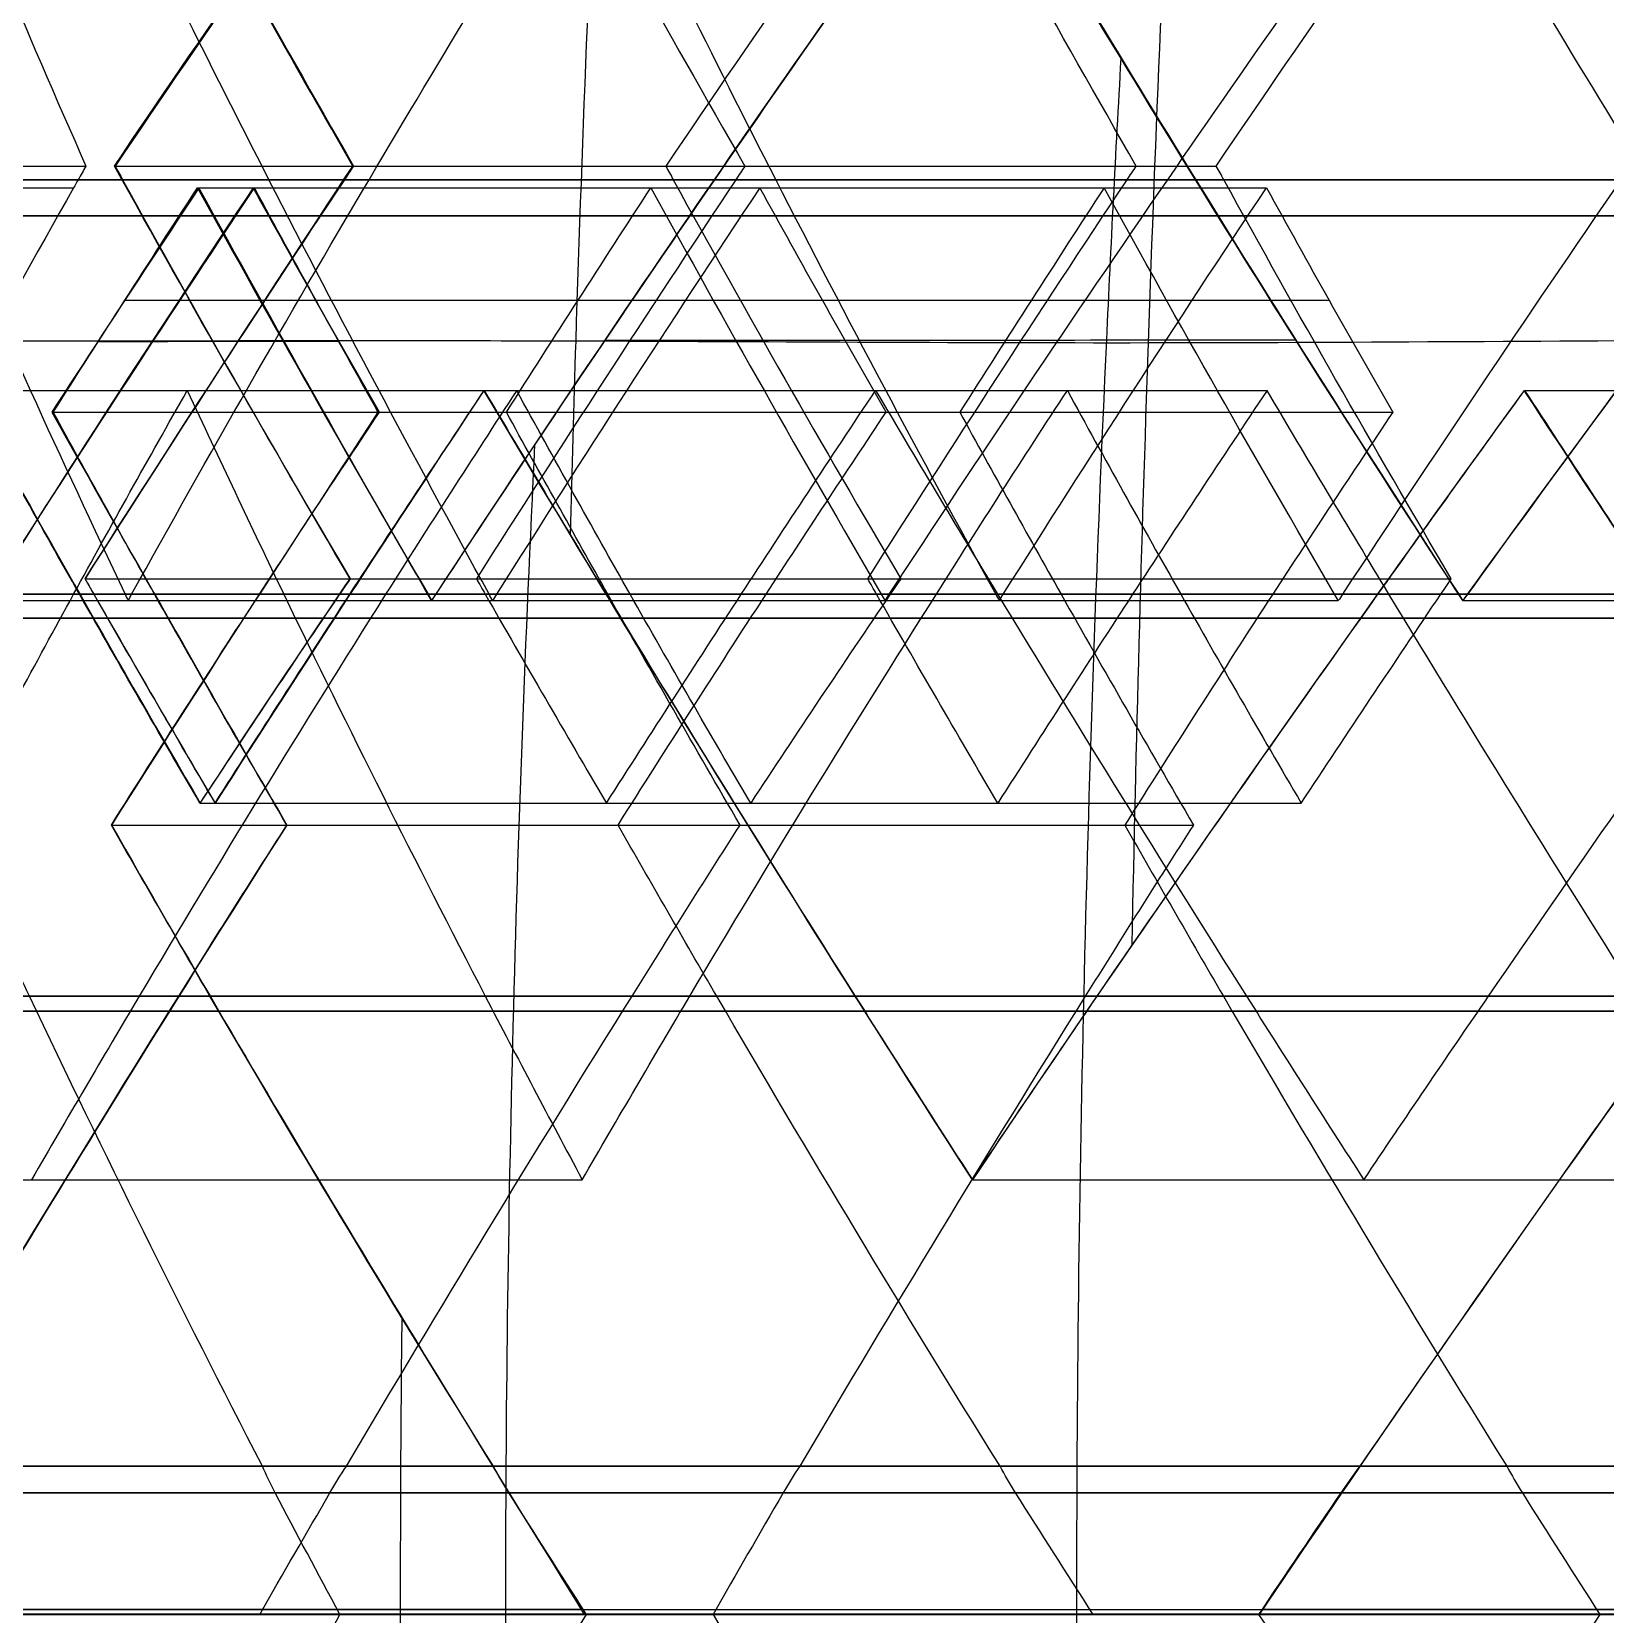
# Model space of a CAD drawing. Header units: millimetres. Extents: x -184 to 184, y -148 to 146.
# Drawn here: x -104.67 to -91.77, y -1 to 11.97 of the extents above; entities that cross this region are included whole.
import ezdxf

# ---------------------------------------------------------------- set-up
doc = ezdxf.new("R2010")
doc.units = ezdxf.units.MM
doc.header["$MEASUREMENT"] = 0
doc.layers.add('Helping lines', color=7, linetype='Continuous', true_color=0xc80000)
doc.layers.add('Tyre', color=7, linetype='Continuous', true_color=0x000000)

msp = doc.modelspace()

# ---------------------------------------------------------------- linework, layer by layer
at = {"layer": 'Helping lines'}
msp.add_line((184.089, -1), (-184.089, -1), dxfattribs=at)
at = {"layer": 'Helping lines', "extrusion": (0, 1, 0)}
msp.add_circle((0, 0, -1), 127, dxfattribs=at)
at = {"layer": 'Tyre'}
for p, q in [((-113.25, 10.867, 69.494), (-104.223, 10.867, 64.817)), ((-103.984, 10.867, 82.603), (-94.957, 10.867, 77.925)), ((-102.03, 10.867, -85.004), (-95.613, 10.867, -77.118)), ((-113.352, 10.688, 69.354), (-104.324, 10.688, 64.676)), ((-113.314, 10.755, 69.407), (-104.287, 10.755, 64.729)), ((-110.209, 10.755, -74.258), (-101.902, 10.755, -68.395)), ((-106.876, 10.755, -78.979), (-98.569, 10.755, -73.116)), ((-103.922, 10.755, 82.691), (-94.895, 10.755, 78.014)), ((-103.308, 10.688, 83.583), (-95.877, 10.688, 76.644)), ((-102.852, 10.688, -84.143), (-94.546, 10.688, -78.28)), ((-102.104, 10.755, -84.926), (-95.688, 10.755, -77.04)), ((-99.071, 10.755, 88.573), (-91.64, 10.755, 81.633)), ((-95.126, 10.755, 92.797), (-87.695, 10.755, 85.857)), ((-103.903, 9.769, 82.936), (-96.473, 9.769, 75.996)), ((-102.34, 9.769, -84.858), (-94.033, 9.769, -78.995)), ((-112.419, 9.028, 71.045), (-103.392, 9.028, 66.368)), ((-105.206, 9.028, 81.254), (-96.178, 9.028, 76.576)), ((-100.958, 9.028, -86.475), (-94.541, 9.028, -78.588)), ((-92.43, 9.028, -95.615), (-86.014, 9.028, -87.728)), ((-104.491, 8.849, 82.28), (-97.06, 8.849, 75.341)), ((-101.817, 8.849, -85.566), (-93.511, 8.849, -79.703)), ((-104.23, 7.485, -82.58), (-97.814, 7.485, -74.693)), ((-102.058, 7.485, 85.25), (-93.031, 7.485, 80.573)), ((-113.351, 7.358, 69.728), (-104.324, 7.358, 65.05)), ((-112.208, 7.358, -71.567), (-103.902, 7.358, -65.704)), ((-112.183, 7.306, -71.61), (-103.877, 7.306, -65.747)), ((-112.154, 7.358, -71.651), (-103.848, 7.358, -65.788)), ((-111.629, 7.358, 72.437), (-102.601, 7.358, 67.759)), ((-106.28, 7.358, 80.009), (-97.252, 7.358, 75.332)), ((-105.071, 7.358, -81.686), (-96.765, 7.358, -75.822)), ((-105.043, 7.306, -81.727), (-96.736, 7.306, -75.863)), ((-105.01, 7.358, -81.764), (-96.703, 7.358, -75.901)), ((-104.275, 7.358, 82.573), (-95.248, 7.358, 77.895)), ((-104.158, 7.358, -82.683), (-97.742, 7.358, -74.796)), ((-103.66, 7.358, 83.458), (-96.229, 7.358, 76.518)), ((-102.801, 7.358, -84.513), (-94.495, 7.358, -78.65)), ((-102.144, 7.358, 85.159), (-93.117, 7.358, 80.481)), ((-102.06, 7.358, -85.296), (-95.643, 7.358, -77.409)), ((-101.418, 7.358, 86.179), (-93.987, 7.358, 79.24)), ((-101.387, 7.306, 86.219), (-93.957, 7.306, 79.28)), ((-101.353, 7.358, 86.256), (-93.923, 7.358, 79.316)), ((-99.958, 7.358, -87.78), (-93.542, 7.358, -79.893)), ((-93.632, 7.358, -94.558), (-87.215, 7.358, -86.671)), ((-92.97, 7.358, 95.232), (-85.539, 7.358, 88.293)), ((-92.936, 7.306, 95.269), (-85.505, 7.306, 88.329)), ((-92.898, 7.358, 95.302), (-85.468, 7.358, 88.362)), ((-103.288, 5.646, 83.906), (-94.261, 5.646, 79.228)), ((-103.164, 5.646, -84.058), (-96.748, 5.646, -76.171)), ((-104.014, 5.467, -83.154), (-95.707, 5.467, -77.291)), ((-102.576, 5.467, 84.922), (-95.145, 5.467, 77.982)), ((-109.977, 4.065, 75.131), (-100.949, 4.065, 70.453)), ((-108.3, 4.065, 77.506), (-99.273, 4.065, 72.828)), ((-103.462, 4.065, 83.912), (-96.031, 4.065, 76.972)), ((-103.205, 4.065, -84.227), (-94.899, 4.065, -78.364)), ((-97.918, 4.065, -90.267), (-91.502, 4.065, -82.38)), ((-95.934, 4.065, -92.392), (-89.517, 4.065, -84.505)), ((-109.181, 2.56, 76.341), (-100.154, 2.56, 71.663)), ((-96.956, 2.56, -91.367), (-90.54, 2.56, -83.481)), ((-111.803, 0.212, 72.552), (-102.776, 0.212, 67.875)), ((-105.803, 0.212, 81.053), (-98.372, 0.212, 74.113)), ((-100.883, 0.212, -87.101), (-92.576, 0.212, -81.238)), ((-93.781, 0.212, -94.705), (-87.364, 0.212, -86.818)), ((-111.699, -0.006, 72.733), (-102.672, -0.006, 68.056)), ((-105.939, -0.006, 80.894), (-98.508, -0.006, 73.954)), ((-100.755, -0.006, -87.266), (-92.448, -0.006, -81.403)), ((-93.937, -0.006, -94.566), (-87.52, -0.006, -86.679)), ((-111.168, -1.001, 73.532), (-102.141, -1.001, 68.854)), ((-106.513, -1.001, 80.127), (-99.082, -1.001, 73.187)), ((-100.12, -1.001, -87.984), (-91.814, -1.001, -82.121)), ((-94.61, -1.001, -93.884), (-88.194, -1.001, -85.997))]:
    msp.add_line(p, q, dxfattribs=at)
at = {"layer": 'Tyre', "extrusion": (0, 1, 0)}
for centre, radius in [((-0.002, 0, 10.755), 128.486), ((-0.002, 0, 10.46), 124.497), ((-0.002, 0, 7.358), 128.687), ((-0.002, 0, 7.163), 124.692), ((-0.002, 0, 4.065), 128.817), ((-0.002, 0, 3.943), 124.819), ((-0.002, 0, -0.006), 128.908)]:
    msp.add_circle(centre, radius, dxfattribs=at)
at = {"layer": 'Tyre', "extrusion": (1.65375e-16, 1, 0)}
msp.add_circle((-0.002, 0, 0.212), 128.897, dxfattribs=at)
at = {"layer": 'Tyre', "extrusion": (5.68862e-17, 1, 0)}
msp.add_circle((-0.002, 0, -1), 124.906, dxfattribs=at)
at = {"layer": 'Tyre'}
msp.add_rational_spline([(-124.904, -1), (-124.896, 0.648), (-124.849, 3.37), (-124.699, 7.19), (-124.507, 10.476), (-124.238, 13.803), (-123.882, 17.123), (-123.444, 20.287), (-122.911, 23.337), (-122.379, 25.762), (-121.873, 27.676), (-121.47, 29.022), (-121.016, 30.364), (-120.501, 31.689), (-119.913, 32.98), (-119.279, 34.161), (-118.597, 35.23), (-117.864, 36.188), (-117.077, 37.039), (-116.23, 37.786), (-115.312, 38.436), (-114.312, 38.994), (-113.287, 39.429), (-112.3, 39.744), (-111.367, 39.972), (-110.431, 40.151), (-109.445, 40.297), (-108.05, 40.454), (-106.226, 40.583), (-104.165, 40.664), (-102.465, 40.714), (-100.859, 40.765), (-98.573, 40.845), (-95.53, 40.953), (-92.052, 41.027), (-88.747, 41.006), (-85.986, 40.877), (-83.677, 40.669), (-81.132, 40.355), (-78.5, 39.914), (-75.853, 39.4), (-73.02, 38.814), (-69.448, 38.037), (-65.857, 37.301), (-63.544, 36.882), (-62.107, 36.639), (-60.935, 36.448), (-59.569, 36.216), (-58.348, 35.988), (-57.161, 35.736), (-56.015, 35.449), (-54.916, 35.119), (-53.873, 34.739), (-52.89, 34.3), (-52.005, 33.814), (-51.256, 33.315), (-50.62, 32.811), (-50.037, 32.273), (-49.443, 31.644), (-48.826, 30.902), (-48.174, 30.029), (-47.479, 29.009), (-46.729, 27.826), (-45.916, 26.462), (-45.03, 24.906), (-44.422, 23.8), (-44.104, 23.214), (-43.545, 22.185), (-42.421, 21.852), (-41.392, 22.411), (-40.362, 22.97), (-40.029, 24.094), (-40.589, 25.123), (-40.915, 25.724), (-41.543, 26.866), (-42.465, 28.485), (-43.329, 29.934), (-44.148, 31.225), (-44.934, 32.377), (-45.925, 33.701), (-46.945, 34.867), (-48.025, 35.859), (-48.716, 36.406), (-49.338, 36.845), (-50.082, 37.323), (-51.101, 37.882), (-52.364, 38.446), (-54.073, 39.07), (-56.242, 39.655), (-58.961, 40.183), (-61.013, 40.511), (-62.848, 40.821), (-64.206, 41.067), (-65.353, 41.291), (-65.842, 41.388)], [1, 1, 1, 1, 1, 1, 1, 1, 1, 1, 1, 1, 1, 1, 1, 1, 1, 1, 1, 1, 1, 1, 1, 1, 1, 1, 1, 1, 1, 1, 1, 1, 1, 1, 1, 1, 1, 1, 1, 1, 1, 1, 1, 1, 1, 1, 1, 1, 1, 1, 1, 1, 1, 1, 1, 1, 1, 1, 1, 1, 1, 1, 1, 1, 1, 1, 1, 0.804737854124, 0.804737854124, 1, 0.804737854124, 0.804737854124, 1, 1, 1, 1, 1, 1, 1, 1, 1, 1, 1, 1, 1, 1, 1, 1, 1, 1, 1, 1, 1, 1, 1], degree=3, knots=[108.808161, 108.808161, 108.808161, 108.808161, 113.797806, 117.050963, 120.384493, 123.764065, 127.157029, 130.495748, 133.432543, 136.531448, 138.010553, 139.427952, 140.785725, 142.299625, 143.730997, 145.080211, 146.354941, 147.566982, 148.730546, 149.859582, 150.982584, 152.130155, 153.322278, 154.351013, 155.264868, 156.228395, 157.237577, 158.282271, 160.478196, 162.77302, 164.528358, 165.625496, 167.63875, 171.454833, 174.845134, 178.172394, 181.46365, 183.210579, 185.191777, 189.227557, 191.289376, 193.356007, 197.987497, 202.358965, 204.453946, 205.107121, 206.770472, 208.049456, 209.304378, 210.53038, 211.723419, 212.88081, 214.002049, 215.083552, 216.138252, 217.057687, 217.805612, 218.594294, 219.457372, 220.42327, 221.517158, 222.754637, 224.159674, 225.759065, 227.563848, 229.580823, 229.580823, 229.580823, 232.751771, 232.751771, 232.751771, 235.92272, 235.92272, 235.92272, 237.99271, 239.869536, 241.564302, 243.099876, 244.499475, 245.786993, 248.107402, 249.180378, 250.222553, 250.775012, 251.486183, 252.898229, 254.292224, 255.672174, 258.401626, 261.089395, 264.054222, 264.696193, 266.723908, 268.233507, 268.233507, 268.233507, 268.233507], dxfattribs=at)
for points, knots in [([(-95.647, 4.485, -92.677), (-95.615, 6.133, -92.635), (-95.474, 11.233, -92.452), (-95.064, 19.656, -91.895), (-94.127, 26.716, -90.823), (-93.379, 30.155, -89.926)], [48.246566, 48.246566, 48.246566, 48.246566, 53.199346, 63.599665, 73.908799, 73.908799, 73.908799, 73.908799]), ([(-105.97, 7.845, 80.374), (-105.945, 8.374, 80.365), (-105.74, 12.364, 80.287), (-105.258, 18.671, 80.091), (-104.29, 24.502, 79.52), (-103.784, 26.844, 79.228)], [51.609654, 51.609654, 51.609654, 51.609654, 53.199346, 63.599665, 70.617441, 70.617441, 70.617441, 70.617441]), ([(-100.252, 7.845, -87.403), (-100.238, 8.374, -87.38), (-100.12, 12.364, -87.195), (-99.83, 18.671, -86.763), (-99.074, 24.502, -85.931), (-98.685, 26.844, -85.495)], [51.609654, 51.609654, 51.609654, 51.609654, 53.199346, 63.599665, 70.617441, 70.617441, 70.617441, 70.617441]), ([(-106.81, 17.335, 59.184), (-106.439, 16.293, 60.115), (-106.044, 15.25, 61.035), (-105.627, 14.206, 61.944), (-105.183, 13.094, 62.914), (-104.715, 11.98, 63.871), (-104.223, 10.867, 64.817)], [-919.575217, -919.575217, -919.575217, -919.575217, -915.238083, -915.238083, -915.238083, -910.614409, -910.614409, -910.614409, -910.614409]), ([(-102.035, 10.867, -85.009), (-102.651, 11.937, -84.144), (-103.247, 13.002, -83.261), (-104.416, 15.159, -81.428), (-104.987, 16.249, -80.477), (-105.546, 17.335, -79.515)], [-68.94071, -68.94071, -68.94071, -68.94071, -64.42064, -64.42064, -59.754737, -59.754737, -59.754737, -59.754737]), ([(-105.544, 17.335, -79.513), (-105.015, 16.297, -80.438), (-104.465, 15.254, -81.344), (-103.896, 14.206, -82.234), (-103.295, 13.097, -83.176), (-102.672, 11.984, -84.099), (-102.03, 10.867, -85.004)], [562.448075, 562.448075, 562.448075, 562.448075, 566.910086, 566.910086, 566.910086, 571.634047, 571.634047, 571.634047, 571.634047]), ([(-101.688, 17.335, -67.608), (-102.343, 16.293, -66.85), (-102.978, 15.25, -66.076), (-103.594, 14.206, -65.288), (-104.25, 13.094, -64.448), (-104.885, 11.98, -63.591), (-105.499, 10.867, -62.72)], [-919.575217, -919.575217, -919.575217, -919.575217, -915.238083, -915.238083, -915.238083, -910.614409, -910.614409, -910.614409, -910.614409]), ([(-103.989, 10.867, 82.607), (-103.268, 11.937, 83.386), (-102.525, 13.002, 84.149), (-100.968, 15.159, 85.667), (-100.153, 16.249, 86.419), (-99.325, 17.335, 87.162)], [-68.94071, -68.94071, -68.94071, -68.94071, -64.42064, -64.42064, -59.754737, -59.754737, -59.754737, -59.754737]), ([(-99.323, 17.335, 87.16), (-100.12, 16.297, 86.454), (-100.896, 15.254, 85.732), (-101.651, 14.206, 84.994), (-102.451, 13.097, 84.213), (-103.228, 11.984, 83.415), (-103.984, 10.867, 82.603)], [562.448075, 562.448075, 562.448075, 562.448075, 566.910086, 566.910086, 566.910086, 571.634047, 571.634047, 571.634047, 571.634047]), ([(-102.336, 17.335, -75.57), (-101.806, 16.297, -76.494), (-101.257, 15.254, -77.401), (-100.688, 14.206, -78.291), (-100.086, 13.097, -79.233), (-99.464, 11.984, -80.156), (-98.822, 10.867, -81.061)], [562.448075, 562.448075, 562.448075, 562.448075, 566.910086, 566.910086, 566.910086, 571.634047, 571.634047, 571.634047, 571.634047]), ([(-94.809, 17.335, 84.822), (-95.606, 16.297, 84.115), (-96.382, 15.254, 83.393), (-97.138, 14.206, 82.655), (-97.938, 13.097, 81.874), (-98.715, 11.984, 81.077), (-99.47, 10.867, 80.264)], [562.448075, 562.448075, 562.448075, 562.448075, 566.910086, 566.910086, 566.910086, 571.634047, 571.634047, 571.634047, 571.634047]), ([(-95.613, 10.867, -77.118), (-96.255, 11.984, -76.213), (-96.878, 13.097, -75.289), (-97.48, 14.206, -74.347), (-98.049, 15.254, -73.457), (-98.598, 16.297, -72.551), (-99.127, 17.335, -71.627)], [-571.634047, -571.634047, -571.634047, -571.634047, -566.910086, -566.910086, -566.910086, -562.448075, -562.448075, -562.448075, -562.448075]), ([(-94.957, 10.867, 77.925), (-94.201, 11.984, 78.738), (-93.424, 13.097, 79.535), (-92.624, 14.206, 80.316), (-91.868, 15.254, 81.054), (-91.093, 16.297, 81.777), (-90.295, 17.335, 82.483)], [-571.634047, -571.634047, -571.634047, -571.634047, -566.910086, -566.910086, -566.910086, -562.448075, -562.448075, -562.448075, -562.448075]), ([(-90.301, 10.867, 97.472), (-91.03, 11.98, 96.694), (-91.739, 13.094, 95.899), (-92.428, 14.206, 95.085), (-93.075, 15.25, 94.322), (-93.703, 16.293, 93.543), (-94.312, 17.335, 92.747)], [910.614409, 910.614409, 910.614409, 910.614409, 915.238083, 915.238083, 915.238083, 919.575217, 919.575217, 919.575217, 919.575217]), ([(-104.218, 13.774, -73.566), (-104.848, 12.769, -72.833), (-105.46, 11.762, -72.086), (-106.055, 10.755, -71.326), (-106.725, 9.623, -70.472), (-107.373, 8.491, -69.603), (-108.001, 7.358, -68.72), (-108.011, 7.341, -68.706), (-108.02, 7.323, -68.692), (-108.03, 7.306, -68.679)], [896.70612, 896.70612, 896.70612, 896.70612, 900.890738, 900.890738, 900.890738, 905.594487, 905.594487, 905.594487, 905.666646, 905.666646, 905.666646, 905.666646]), ([(-100.889, 7.306, -78.795), (-100.899, 7.323, -78.781), (-100.909, 7.341, -78.768), (-100.918, 7.358, -78.754), (-101.54, 8.491, -77.866), (-102.142, 9.623, -76.964), (-102.723, 10.755, -76.048), (-103.239, 11.762, -75.232), (-103.738, 12.769, -74.405), (-104.218, 13.774, -73.566)], [887.745593, 887.745593, 887.745593, 887.745593, 887.817752, 887.817752, 887.817752, 892.521502, 892.521502, 892.521502, 896.70612, 896.70612, 896.70612, 896.70612]), ([(-103.877, 7.306, -65.747), (-103.867, 7.323, -65.761), (-103.858, 7.341, -65.774), (-103.848, 7.358, -65.788), (-103.22, 8.491, -66.672), (-102.572, 9.623, -67.541), (-101.902, 10.755, -68.395), (-101.307, 11.762, -69.154), (-100.694, 12.769, -69.901), (-100.065, 13.774, -70.635)], [-905.666646, -905.666646, -905.666646, -905.666646, -905.594487, -905.594487, -905.594487, -900.890738, -900.890738, -900.890738, -896.70612, -896.70612, -896.70612, -896.70612]), ([(-101.387, 7.306, 86.219), (-101.376, 7.323, 86.231), (-101.365, 7.341, 86.244), (-101.353, 7.358, 86.256), (-100.611, 8.491, 87.046), (-99.85, 9.623, 87.818), (-99.071, 10.755, 88.573), (-98.377, 11.762, 89.244), (-97.669, 12.769, 89.901), (-96.945, 13.774, 90.542)], [887.745593, 887.745593, 887.745593, 887.745593, 887.817752, 887.817752, 887.817752, 892.521502, 892.521502, 892.521502, 896.70612, 896.70612, 896.70612, 896.70612]), ([(-100.065, 13.774, -70.635), (-99.584, 12.769, -71.474), (-99.086, 11.762, -72.301), (-98.569, 10.755, -73.116), (-97.989, 9.623, -74.033), (-97.387, 8.491, -74.935), (-96.765, 7.358, -75.822), (-96.755, 7.341, -75.836), (-96.746, 7.323, -75.85), (-96.736, 7.306, -75.863)], [-896.70612, -896.70612, -896.70612, -896.70612, -892.521502, -892.521502, -892.521502, -887.817752, -887.817752, -887.817752, -887.745593, -887.745593, -887.745593, -887.745593]), ([(-97.672, 7.306, 82.749), (-97.661, 7.323, 82.762), (-97.649, 7.341, 82.774), (-97.638, 7.358, 82.786), (-96.895, 8.491, 83.576), (-96.135, 9.623, 84.349), (-95.355, 10.755, 85.103), (-94.662, 11.762, 85.774), (-93.954, 12.769, 86.431), (-93.23, 13.774, 87.072)], [887.745593, 887.745593, 887.745593, 887.745593, 887.817752, 887.817752, 887.817752, 892.521502, 892.521502, 892.521502, 896.70612, 896.70612, 896.70612, 896.70612]), ([(-96.945, 13.774, 90.542), (-96.355, 12.769, 91.308), (-95.748, 11.762, 92.059), (-95.126, 10.755, 92.797), (-94.426, 9.623, 93.626), (-93.707, 8.491, 94.437), (-92.97, 7.358, 95.232), (-92.958, 7.341, 95.244), (-92.947, 7.323, 95.256), (-92.936, 7.306, 95.269)], [896.70612, 896.70612, 896.70612, 896.70612, 900.890738, 900.890738, 900.890738, 905.594487, 905.594487, 905.594487, 905.666646, 905.666646, 905.666646, 905.666646]), ([(-89.515, 13.774, 83.602), (-90.238, 12.769, 82.961), (-90.947, 11.762, 82.305), (-91.64, 10.755, 81.633), (-92.419, 9.623, 80.879), (-93.18, 8.491, 80.106), (-93.923, 7.358, 79.316), (-93.934, 7.341, 79.304), (-93.945, 7.323, 79.292), (-93.957, 7.306, 79.28)], [-896.70612, -896.70612, -896.70612, -896.70612, -892.521502, -892.521502, -892.521502, -887.817752, -887.817752, -887.817752, -887.745593, -887.745593, -887.745593, -887.745593]), ([(-93.23, 13.774, 87.072), (-92.64, 12.769, 87.838), (-92.033, 11.762, 88.589), (-91.411, 10.755, 89.327), (-90.711, 9.623, 90.156), (-89.992, 8.491, 90.968), (-89.254, 7.358, 91.762), (-89.243, 7.341, 91.775), (-89.232, 7.323, 91.787), (-89.22, 7.306, 91.799)], [896.70612, 896.70612, 896.70612, 896.70612, 900.890738, 900.890738, 900.890738, 905.594487, 905.594487, 905.594487, 905.666646, 905.666646, 905.666646, 905.666646]), ([(-95.737, -13.749, 92.068), (-95.781, -12.954, 92.108), (-95.996, -8.694, 92.299), (-96.186, -0.961, 92.422), (-95.996, 6.745, 92.301), (-95.781, 10.979, 92.109), (-95.737, 11.747, 92.069)], [30.013322, 30.013322, 30.013322, 30.013322, 32.39871, 42.799028, 53.199346, 55.50591, 55.50591, 55.50591, 55.50591]), ([(-104.223, 10.867, 64.817), (-104.244, 10.83, 64.788), (-104.265, 10.792, 64.758), (-104.287, 10.755, 64.729), (-104.299, 10.733, 64.712), (-104.312, 10.71, 64.694), (-104.324, 10.688, 64.676), (-104.95, 9.58, 63.806), (-105.554, 8.469, 62.922), (-106.138, 7.358, 62.026), (-106.147, 7.341, 62.012), (-106.156, 7.323, 61.998), (-106.165, 7.306, 61.984)], [-910.614409, -910.614409, -910.614409, -910.614409, -910.458931, -910.458931, -910.458931, -910.365415, -910.365415, -910.365415, -905.738975, -905.738975, -905.738975, -905.666646, -905.666646, -905.666646, -905.666646]), ([(-105.499, 10.867, -62.72), (-105.482, 10.83, -62.752), (-105.466, 10.792, -62.784), (-105.45, 10.755, -62.816), (-105.44, 10.733, -62.836), (-105.43, 10.71, -62.855), (-105.42, 10.688, -62.874), (-104.935, 9.58, -63.83), (-104.429, 8.469, -64.773), (-103.902, 7.358, -65.704), (-103.893, 7.341, -65.718), (-103.885, 7.323, -65.733), (-103.877, 7.306, -65.747)], [-910.614409, -910.614409, -910.614409, -910.614409, -910.458931, -910.458931, -910.458931, -910.365415, -910.365415, -910.365415, -905.738975, -905.738975, -905.738975, -905.666646, -905.666646, -905.666646, -905.666646]), ([(-102.03, 10.867, -85.004), (-102.055, 10.83, -84.978), (-102.079, 10.792, -84.952), (-102.104, 10.755, -84.926), (-102.83, 9.663, -84.162), (-103.538, 8.573, -83.38), (-104.23, 7.485, -82.58)], [571.634047, 571.634047, 571.634047, 571.634047, 571.789323, 571.789323, 571.789323, 576.341863, 576.341863, 576.341863, 576.341863]), ([(-103.984, 10.867, 82.603), (-103.963, 10.83, 82.632), (-103.943, 10.792, 82.662), (-103.922, 10.755, 82.691), (-103.322, 9.663, 83.557), (-102.7, 8.573, 84.41), (-102.058, 7.485, 85.25)], [571.634047, 571.634047, 571.634047, 571.634047, 571.789323, 571.789323, 571.789323, 576.341863, 576.341863, 576.341863, 576.341863]), ([(-98.822, 10.867, -81.061), (-98.846, 10.83, -81.035), (-98.871, 10.792, -81.009), (-98.896, 10.755, -80.983), (-99.621, 9.663, -80.219), (-100.33, 8.573, -79.436), (-101.022, 7.485, -78.637)], [571.634047, 571.634047, 571.634047, 571.634047, 571.789323, 571.789323, 571.789323, 576.341863, 576.341863, 576.341863, 576.341863]), ([(-99.47, 10.867, 80.264), (-99.45, 10.83, 80.293), (-99.429, 10.792, 80.323), (-99.409, 10.755, 80.352), (-98.808, 9.663, 81.218), (-98.186, 8.573, 82.071), (-97.544, 7.485, 82.912)], [571.634047, 571.634047, 571.634047, 571.634047, 571.789323, 571.789323, 571.789323, 576.341863, 576.341863, 576.341863, 576.341863]), ([(-97.814, 7.485, -74.693), (-97.122, 8.573, -75.493), (-96.413, 9.663, -76.275), (-95.688, 10.755, -77.04), (-95.663, 10.792, -77.066), (-95.638, 10.83, -77.092), (-95.613, 10.867, -77.118)], [-576.341863, -576.341863, -576.341863, -576.341863, -571.789323, -571.789323, -571.789323, -571.634047, -571.634047, -571.634047, -571.634047]), ([(-93.031, 7.485, 80.573), (-93.673, 8.573, 79.733), (-94.295, 9.663, 78.88), (-94.895, 10.755, 78.014), (-94.916, 10.792, 77.984), (-94.936, 10.83, 77.955), (-94.957, 10.867, 77.925)], [-576.341863, -576.341863, -576.341863, -576.341863, -571.789323, -571.789323, -571.789323, -571.634047, -571.634047, -571.634047, -571.634047]), ([(-92.936, 7.306, 95.269), (-92.923, 7.323, 95.28), (-92.91, 7.341, 95.291), (-92.898, 7.358, 95.302), (-92.094, 8.469, 96.007), (-91.274, 9.579, 96.695), (-90.437, 10.688, 97.364), (-90.42, 10.71, 97.378), (-90.403, 10.733, 97.391), (-90.386, 10.755, 97.405), (-90.358, 10.792, 97.427), (-90.33, 10.83, 97.45), (-90.301, 10.867, 97.472)], [905.666646, 905.666646, 905.666646, 905.666646, 905.738975, 905.738975, 905.738975, 910.365415, 910.365415, 910.365415, 910.458931, 910.458931, 910.458931, 910.614409, 910.614409, 910.614409, 910.614409]), ([(-102.852, 10.688, -84.143), (-103.591, 9.58, -83.366), (-104.31, 8.469, -82.572), (-105.01, 7.358, -81.764), (-105.021, 7.341, -81.752), (-105.032, 7.323, -81.739), (-105.043, 7.306, -81.727)], [883.046825, 883.046825, 883.046825, 883.046825, 887.673264, 887.673264, 887.673264, 887.745593, 887.745593, 887.745593, 887.745593]), ([(-103.308, 10.688, 83.583), (-102.697, 9.58, 84.464), (-102.067, 8.469, 85.33), (-101.418, 7.358, 86.179), (-101.408, 7.341, 86.193), (-101.398, 7.323, 86.206), (-101.387, 7.306, 86.219)], [883.046825, 883.046825, 883.046825, 883.046825, 887.673264, 887.673264, 887.673264, 887.745593, 887.745593, 887.745593, 887.745593]), ([(-98.699, 10.688, -81.211), (-99.438, 9.58, -80.434), (-100.157, 8.469, -79.641), (-100.857, 7.358, -78.833), (-100.868, 7.341, -78.82), (-100.878, 7.323, -78.808), (-100.889, 7.306, -78.795)], [883.046825, 883.046825, 883.046825, 883.046825, 887.673264, 887.673264, 887.673264, 887.745593, 887.745593, 887.745593, 887.745593]), ([(-99.592, 10.688, 80.113), (-98.982, 9.58, 80.995), (-98.351, 8.469, 81.86), (-97.703, 7.358, 82.71), (-97.692, 7.341, 82.723), (-97.682, 7.323, 82.736), (-97.672, 7.306, 82.749)], [883.046825, 883.046825, 883.046825, 883.046825, 887.673264, 887.673264, 887.673264, 887.745593, 887.745593, 887.745593, 887.745593]), ([(-96.736, 7.306, -75.863), (-96.725, 7.323, -75.876), (-96.714, 7.341, -75.889), (-96.703, 7.358, -75.901), (-96.003, 8.469, -76.709), (-95.285, 9.58, -77.502), (-94.546, 10.688, -78.28)], [-887.745593, -887.745593, -887.745593, -887.745593, -887.673264, -887.673264, -887.673264, -883.046825, -883.046825, -883.046825, -883.046825]), ([(-93.957, 7.306, 79.28), (-93.967, 7.323, 79.266), (-93.977, 7.341, 79.253), (-93.987, 7.358, 79.24), (-94.636, 8.469, 78.39), (-95.266, 9.58, 77.525), (-95.877, 10.688, 76.644)], [-887.745593, -887.745593, -887.745593, -887.745593, -887.673264, -887.673264, -887.673264, -883.046825, -883.046825, -883.046825, -883.046825]), ([(-114.045, 9.44, 68.368), (-113.944, 9.439, 68.537), (-112.653, 9.434, 70.673), (-110.072, 9.404, 74.719), (-106.439, 9.434, 79.693), (-104.112, 9.435, 82.608), (-103.185, 9.434, 83.732)], [7.386594, 7.386594, 7.386594, 7.386594, 7.979294, 14.867092, 21.754891, 26.053138, 26.053138, 26.053138, 26.053138]), ([(-90.14, 9.44, -97.752), (-90.285, 9.439, -97.618), (-92.114, 9.434, -95.92), (-95.549, 9.404, -92.569), (-99.68, 9.434, -88.001), (-102.061, 9.435, -85.129), (-102.973, 9.434, -83.992)], [7.386594, 7.386594, 7.386594, 7.386594, 7.979294, 14.867092, 21.754891, 26.053138, 26.053138, 26.053138, 26.053138]), ([(-99.969, 9.439, 87.688), (-98.642, 9.441, 89.212), (-96.765, 9.441, 91.258), (-94.827, 9.442, 93.231), (-94.307, 9.442, 93.751)], [-4.98254, -4.98254, -4.98254, -4.98254, 1.091495, 3.297259, 3.297259, 3.297259, 3.297259]), ([(-105.34, 5.467, 63.539), (-105.309, 5.527, 63.587), (-105.278, 5.587, 63.635), (-105.246, 5.646, 63.683), (-104.944, 6.217, 64.142), (-104.637, 6.788, 64.598), (-104.324, 7.358, 65.05), (-104.019, 7.915, 65.493), (-103.708, 8.472, 65.932), (-103.392, 9.028, 66.368)], [-606.596371, -606.596371, -606.596371, -606.596371, -606.348035, -606.348035, -606.348035, -603.97109, -603.97109, -603.97109, -601.648115, -601.648115, -601.648115, -601.648115]), ([(-103.288, 5.646, 83.906), (-103.622, 6.216, 83.465), (-103.952, 6.787, 83.02), (-104.275, 7.358, 82.573), (-104.591, 7.914, 82.136), (-104.901, 8.471, 81.697), (-105.206, 9.028, 81.254)], [578.930474, 578.930474, 578.930474, 578.930474, 581.314455, 581.314455, 581.314455, 583.637199, 583.637199, 583.637199, 583.637199]), ([(-100.692, 9.028, 78.915), (-101.055, 8.472, 78.504), (-101.413, 7.915, 78.089), (-101.766, 7.358, 77.671), (-102.459, 6.263, 76.849), (-103.132, 5.165, 76.014), (-103.786, 4.065, 75.167), (-104.084, 3.564, 74.781), (-104.378, 3.062, 74.393), (-104.668, 2.56, 74.002)], [583.637199, 583.637199, 583.637199, 583.637199, 585.980748, 585.980748, 585.980748, 590.584816, 590.584816, 590.584816, 592.682117, 592.682117, 592.682117, 592.682117]), ([(-103.392, 9.028, 66.368), (-103.134, 8.472, 66.834), (-102.87, 7.915, 67.298), (-102.601, 7.358, 67.759), (-102.071, 6.259, 68.668), (-101.52, 5.162, 69.567), (-100.949, 4.065, 70.453), (-100.688, 3.563, 70.859), (-100.423, 3.061, 71.262), (-100.154, 2.56, 71.663)], [-601.648115, -601.648115, -601.648115, -601.648115, -599.334927, -599.334927, -599.334927, -594.77019, -594.77019, -594.77019, -592.682117, -592.682117, -592.682117, -592.682117]), ([(-103.164, 5.646, -84.058), (-102.801, 6.216, -84.475), (-102.432, 6.787, -84.888), (-102.06, 7.358, -85.296), (-101.697, 7.914, -85.694), (-101.329, 8.471, -86.087), (-100.958, 9.028, -86.475)], [578.930474, 578.930474, 578.930474, 578.930474, 581.314455, 581.314455, 581.314455, 583.637199, 583.637199, 583.637199, 583.637199]), ([(-100.958, 9.028, -86.475), (-100.629, 8.472, -86.914), (-100.296, 7.915, -87.349), (-99.958, 7.358, -87.78), (-99.294, 6.263, -88.625), (-98.614, 5.165, -89.454), (-97.918, 4.065, -90.267), (-97.6, 3.564, -90.637), (-97.28, 3.062, -91.004), (-96.956, 2.56, -91.367)], [583.637199, 583.637199, 583.637199, 583.637199, 585.980748, 585.980748, 585.980748, 590.584816, 590.584816, 590.584816, 592.682117, 592.682117, 592.682117, 592.682117]), ([(-98.774, 5.646, 81.567), (-99.109, 6.216, 81.126), (-99.438, 6.787, 80.682), (-99.762, 7.358, 80.234), (-100.077, 7.914, 79.797), (-100.387, 8.471, 79.358), (-100.692, 9.028, 78.915)], [578.930474, 578.930474, 578.930474, 578.930474, 581.314455, 581.314455, 581.314455, 583.637199, 583.637199, 583.637199, 583.637199]), ([(-100.154, 2.56, 71.663), (-99.864, 3.062, 72.054), (-99.57, 3.564, 72.443), (-99.273, 4.065, 72.828), (-98.619, 5.165, 73.675), (-97.945, 6.263, 74.51), (-97.252, 7.358, 75.332), (-96.9, 7.915, 75.75), (-96.542, 8.472, 76.165), (-96.178, 9.028, 76.576)], [-592.682117, -592.682117, -592.682117, -592.682117, -590.584816, -590.584816, -590.584816, -585.980748, -585.980748, -585.980748, -583.637199, -583.637199, -583.637199, -583.637199]), ([(-99.956, 5.646, -80.114), (-99.592, 6.216, -80.532), (-99.224, 6.787, -80.945), (-98.851, 7.358, -81.353), (-98.488, 7.914, -81.75), (-98.121, 8.471, -82.143), (-97.75, 9.028, -82.532)], [578.930474, 578.930474, 578.930474, 578.930474, 581.314455, 581.314455, 581.314455, 583.637199, 583.637199, 583.637199, 583.637199]), ([(-97.75, 9.028, -82.532), (-97.421, 8.472, -82.971), (-97.087, 7.915, -83.406), (-96.75, 7.358, -83.836), (-96.086, 6.263, -84.682), (-95.406, 5.165, -85.511), (-94.71, 4.065, -86.324), (-94.393, 3.564, -86.694), (-94.072, 3.062, -87.061), (-93.748, 2.56, -87.424)], [583.637199, 583.637199, 583.637199, 583.637199, 585.980748, 585.980748, 585.980748, 590.584816, 590.584816, 590.584816, 592.682117, 592.682117, 592.682117, 592.682117]), ([(-96.956, 2.56, -91.367), (-96.618, 3.061, -91.712), (-96.277, 3.563, -92.054), (-95.933, 4.065, -92.392), (-95.181, 5.162, -93.131), (-94.414, 6.259, -93.853), (-93.632, 7.358, -94.558), (-93.235, 7.915, -94.915), (-92.835, 8.472, -95.267), (-92.43, 9.028, -95.615)], [592.682117, 592.682117, 592.682117, 592.682117, 594.77019, 594.77019, 594.77019, 599.334927, 599.334927, 599.334927, 601.648115, 601.648115, 601.648115, 601.648115]), ([(-94.541, 9.028, -78.588), (-94.913, 8.471, -78.2), (-95.28, 7.914, -77.807), (-95.643, 7.358, -77.409), (-96.016, 6.787, -77.001), (-96.384, 6.216, -76.588), (-96.748, 5.646, -76.171)], [-583.637199, -583.637199, -583.637199, -583.637199, -581.314455, -581.314455, -581.314455, -578.930474, -578.930474, -578.930474, -578.930474]), ([(-96.178, 9.028, 76.576), (-95.874, 8.471, 77.019), (-95.564, 7.914, 77.459), (-95.248, 7.358, 77.895), (-94.924, 6.787, 78.343), (-94.595, 6.216, 78.787), (-94.261, 5.646, 79.228)], [-583.637199, -583.637199, -583.637199, -583.637199, -581.314455, -581.314455, -581.314455, -578.930474, -578.930474, -578.930474, -578.930474]), ([(-90.54, 2.56, -83.481), (-90.864, 3.062, -83.117), (-91.184, 3.564, -82.75), (-91.502, 4.065, -82.38), (-92.198, 5.165, -81.568), (-92.878, 6.263, -80.739), (-93.542, 7.358, -79.893), (-93.879, 7.915, -79.463), (-94.213, 8.472, -79.028), (-94.541, 9.028, -78.588)], [-592.682117, -592.682117, -592.682117, -592.682117, -590.584816, -590.584816, -590.584816, -585.980748, -585.980748, -585.980748, -583.637199, -583.637199, -583.637199, -583.637199]), ([(-93.748, 2.56, -87.424), (-93.411, 3.061, -87.769), (-93.07, 3.563, -88.111), (-92.725, 4.065, -88.449), (-91.973, 5.162, -89.188), (-91.206, 6.259, -89.91), (-90.424, 7.358, -90.614), (-90.027, 7.915, -90.971), (-89.627, 8.472, -91.324), (-89.222, 9.028, -91.671)], [592.682117, 592.682117, 592.682117, 592.682117, 594.77019, 594.77019, 594.77019, 599.334927, 599.334927, 599.334927, 601.648115, 601.648115, 601.648115, 601.648115]), ([(-92.43, 9.028, -95.615), (-92.068, 8.472, -96.013), (-91.701, 7.915, -96.406), (-91.33, 7.358, -96.796), (-90.951, 6.788, -97.194), (-90.567, 6.217, -97.587), (-90.179, 5.646, -97.976), (-90.138, 5.587, -98.017), (-90.098, 5.527, -98.057), (-90.057, 5.467, -98.098)], [601.648115, 601.648115, 601.648115, 601.648115, 603.97109, 603.97109, 603.97109, 606.348035, 606.348035, 606.348035, 606.596371, 606.596371, 606.596371, 606.596371]), ([(-102.576, 5.467, 84.922), (-102.943, 6.098, 84.439), (-103.305, 6.728, 83.951), (-103.66, 7.358, 83.458), (-103.941, 7.855, 83.068), (-104.218, 8.353, 82.676), (-104.491, 8.849, 82.28)], [875.802513, 875.802513, 875.802513, 875.802513, 878.427803, 878.427803, 878.427803, 880.501748, 880.501748, 880.501748, 880.501748]), ([(-104.014, 5.467, -83.154), (-103.616, 6.098, -83.612), (-103.211, 6.728, -84.065), (-102.801, 7.358, -84.513), (-102.477, 7.855, -84.867), (-102.149, 8.353, -85.218), (-101.817, 8.849, -85.566)], [875.802513, 875.802513, 875.802513, 875.802513, 878.427803, 878.427803, 878.427803, 880.501748, 880.501748, 880.501748, 880.501748]), ([(-98.861, 5.467, 81.452), (-99.228, 6.098, 80.969), (-99.589, 6.728, 80.481), (-99.945, 7.358, 79.988), (-100.225, 7.855, 79.599), (-100.502, 8.353, 79.206), (-100.776, 8.849, 78.811)], [875.802513, 875.802513, 875.802513, 875.802513, 878.427803, 878.427803, 878.427803, 880.501748, 880.501748, 880.501748, 880.501748]), ([(-99.861, 5.467, -80.223), (-99.462, 6.098, -80.68), (-99.058, 6.728, -81.133), (-98.648, 7.358, -81.582), (-98.324, 7.855, -81.936), (-97.996, 8.353, -82.287), (-97.664, 8.849, -82.635)], [875.802513, 875.802513, 875.802513, 875.802513, 878.427803, 878.427803, 878.427803, 880.501748, 880.501748, 880.501748, 880.501748]), ([(-97.06, 8.849, 75.341), (-96.787, 8.353, 75.736), (-96.51, 7.855, 76.129), (-96.229, 7.358, 76.518), (-95.874, 6.728, 77.011), (-95.512, 6.098, 77.499), (-95.145, 5.467, 77.982)], [-880.501748, -880.501748, -880.501748, -880.501748, -878.427803, -878.427803, -878.427803, -875.802513, -875.802513, -875.802513, -875.802513]), ([(-93.511, 8.849, -79.703), (-93.843, 8.353, -79.355), (-94.171, 7.855, -79.004), (-94.495, 7.358, -78.65), (-94.905, 6.728, -78.202), (-95.309, 6.098, -77.749), (-95.707, 5.467, -77.291)], [-880.501748, -880.501748, -880.501748, -880.501748, -878.427803, -878.427803, -878.427803, -875.802513, -875.802513, -875.802513, -875.802513]), ([(-100.541, -10.588, 87.105), (-100.692, -7.386, 87.213), (-100.868, -0.987, 87.287), (-100.697, 5.411, 87.219), (-100.542, 8.587, 87.107)], [33.173921, 33.173921, 33.173921, 33.173921, 42.799028, 52.345621, 52.345621, 52.345621, 52.345621]), ([(-104.23, 7.485, -82.58), (-104.206, 7.442, -82.614), (-104.182, 7.4, -82.649), (-104.158, 7.358, -82.683), (-103.831, 6.788, -83.146), (-103.5, 6.218, -83.604), (-103.164, 5.646, -84.058)], [576.341863, 576.341863, 576.341863, 576.341863, 576.520703, 576.520703, 576.520703, 578.930474, 578.930474, 578.930474, 578.930474]), ([(-102.058, 7.485, 85.25), (-102.086, 7.442, 85.22), (-102.115, 7.4, 85.189), (-102.144, 7.358, 85.158), (-102.531, 6.788, 84.745), (-102.912, 6.218, 84.327), (-103.288, 5.646, 83.906)], [576.341863, 576.341863, 576.341863, 576.341863, 576.520703, 576.520703, 576.520703, 578.930474, 578.930474, 578.930474, 578.930474]), ([(-101.022, 7.485, -78.637), (-100.998, 7.443, -78.671), (-100.974, 7.4, -78.705), (-100.95, 7.358, -78.74), (-100.623, 6.788, -79.202), (-100.292, 6.218, -79.661), (-99.956, 5.646, -80.114)], [576.341863, 576.341863, 576.341863, 576.341863, 576.520703, 576.520703, 576.520703, 578.930474, 578.930474, 578.930474, 578.930474]), ([(-97.544, 7.485, 82.912), (-97.573, 7.443, 82.881), (-97.602, 7.4, 82.85), (-97.63, 7.358, 82.82), (-98.017, 6.788, 82.406), (-98.398, 6.218, 81.988), (-98.774, 5.646, 81.567)], [576.341863, 576.341863, 576.341863, 576.341863, 576.520703, 576.520703, 576.520703, 578.930474, 578.930474, 578.930474, 578.930474]), ([(-96.748, 5.646, -76.171), (-97.084, 6.218, -75.717), (-97.415, 6.788, -75.259), (-97.742, 7.358, -74.796), (-97.766, 7.4, -74.762), (-97.79, 7.443, -74.728), (-97.814, 7.485, -74.693)], [-578.930474, -578.930474, -578.930474, -578.930474, -576.520703, -576.520703, -576.520703, -576.341863, -576.341863, -576.341863, -576.341863]), ([(-94.261, 5.646, 79.228), (-93.885, 6.218, 79.65), (-93.503, 6.788, 80.067), (-93.117, 7.358, 80.481), (-93.088, 7.4, 80.512), (-93.059, 7.443, 80.542), (-93.031, 7.485, 80.573)], [-578.930474, -578.930474, -578.930474, -578.930474, -576.520703, -576.520703, -576.520703, -576.341863, -576.341863, -576.341863, -576.341863]), ([(-102.576, 5.467, 84.922), (-103.256, 4.4, 84.159), (-103.92, 3.333, 83.382), (-105.235, 1.177, 81.784), (-105.883, 0.087, 80.964), (-106.532, -1.001, 80.142)], [-373.109176, -373.109176, -373.109176, -373.109176, -368.676402, -368.676402, -364.144796, -364.144796, -364.144796, -364.144796]), ([(-105.803, 0.212, 81.053), (-105.045, 1.495, 82.026), (-104.265, 2.78, 82.979), (-103.462, 4.065, 83.912), (-103.17, 4.532, 84.251), (-102.875, 5, 84.588), (-102.576, 5.467, 84.922)], [868.521949, 868.521949, 868.521949, 868.521949, 873.860353, 873.860353, 873.860353, 875.802513, 875.802513, 875.802513, 875.802513]), ([(-102.776, 0.212, 67.875), (-103.439, 1.495, 66.835), (-104.076, 2.78, 65.781), (-104.686, 4.065, 64.712), (-104.907, 4.532, 64.323), (-105.126, 5, 63.932), (-105.34, 5.467, 63.539)], [-613.876934, -613.876934, -613.876934, -613.876934, -608.53853, -608.53853, -608.53853, -606.596371, -606.596371, -606.596371, -606.596371]), ([(-104.014, 5.467, -83.154), (-103.406, 4.4, -83.976), (-102.78, 3.333, -84.783), (-101.483, 1.177, -86.396), (-100.812, 0.087, -87.197), (-100.139, -1.001, -88)], [-373.109176, -373.109176, -373.109176, -373.109176, -368.676402, -368.676402, -364.144796, -364.144796, -364.144796, -364.144796]), ([(-100.883, 0.212, -87.101), (-101.681, 1.495, -86.161), (-102.456, 2.78, -85.203), (-103.206, 4.065, -84.227), (-103.478, 4.532, -83.872), (-103.748, 5, -83.514), (-104.014, 5.467, -83.154)], [868.521949, 868.521949, 868.521949, 868.521949, 873.860353, 873.860353, 873.860353, 875.802513, 875.802513, 875.802513, 875.802513]), ([(-102.088, 0.212, 77.583), (-101.33, 1.495, 78.556), (-100.55, 2.78, 79.509), (-99.746, 4.065, 80.442), (-99.454, 4.532, 80.781), (-99.159, 5, 81.118), (-98.861, 5.467, 81.452)], [868.521949, 868.521949, 868.521949, 868.521949, 873.860353, 873.860353, 873.860353, 875.802513, 875.802513, 875.802513, 875.802513]), ([(-96.73, 0.212, -84.169), (-97.528, 1.495, -83.23), (-98.302, 2.78, -82.272), (-99.052, 4.065, -81.295), (-99.325, 4.532, -80.94), (-99.594, 5, -80.583), (-99.861, 5.467, -80.223)], [868.521949, 868.521949, 868.521949, 868.521949, 873.860353, 873.860353, 873.860353, 875.802513, 875.802513, 875.802513, 875.802513]), ([(-95.145, 5.467, 77.982), (-95.444, 5, 77.648), (-95.739, 4.532, 77.311), (-96.031, 4.065, 76.972), (-96.834, 2.78, 76.039), (-97.615, 1.495, 75.086), (-98.372, 0.212, 74.113)], [-875.802513, -875.802513, -875.802513, -875.802513, -873.860353, -873.860353, -873.860353, -868.521949, -868.521949, -868.521949, -868.521949]), ([(-95.707, 5.467, -77.291), (-95.441, 5, -77.651), (-95.172, 4.532, -78.009), (-94.899, 4.065, -78.364), (-94.149, 2.78, -79.34), (-93.375, 1.495, -80.298), (-92.576, 0.212, -81.238)], [-875.802513, -875.802513, -875.802513, -875.802513, -873.860353, -873.860353, -873.860353, -868.521949, -868.521949, -868.521949, -868.521949]), ([(-90.057, 5.467, -98.098), (-90.398, 5, -97.808), (-90.736, 4.532, -97.515), (-91.072, 4.065, -97.218), (-91.995, 2.78, -96.404), (-92.898, 1.495, -95.566), (-93.781, 0.212, -94.705)], [606.596371, 606.596371, 606.596371, 606.596371, 608.53853, 608.53853, 608.53853, 613.876934, 613.876934, 613.876934, 613.876934]), ([(-101.626, -3.428, -86.202), (-101.637, -2.606, -86.206), (-101.648, -0.987, -86.21), (-101.64, 0.631, -86.209), (-101.631, 1.427, -86.206)], [40.336225, 40.336225, 40.336225, 40.336225, 42.799028, 45.183821, 45.183821, 45.183821, 45.183821]), ([(-102.798, -1.001, 76.657), (-102.608, -0.669, 76.914), (-102.416, -0.337, 77.17), (-102.223, -0.006, 77.424), (-102.181, 0.067, 77.48), (-102.136, 0.14, 77.533), (-102.088, 0.212, 77.583)], [866.838133, 866.838133, 866.838133, 866.838133, 868.219821, 868.219821, 868.219821, 868.521949, 868.521949, 868.521949, 868.521949]), ([(-102.141, -1.001, 68.854), (-102.32, -0.669, 68.589), (-102.497, -0.337, 68.323), (-102.672, -0.006, 68.056), (-102.71, 0.067, 67.998), (-102.745, 0.14, 67.937), (-102.776, 0.212, 67.875)], [-615.56075, -615.56075, -615.56075, -615.56075, -614.179061, -614.179061, -614.179061, -613.876934, -613.876934, -613.876934, -613.876934]), ([(-100.12, -1.001, -87.984), (-100.333, -0.669, -87.746), (-100.545, -0.337, -87.507), (-100.755, -0.006, -87.266), (-100.801, 0.067, -87.213), (-100.843, 0.14, -87.158), (-100.883, 0.212, -87.101)], [866.838133, 866.838133, 866.838133, 866.838133, 868.219821, 868.219821, 868.219821, 868.521949, 868.521949, 868.521949, 868.521949]), ([(-98.372, 0.212, 74.113), (-98.421, 0.14, 74.063), (-98.466, 0.067, 74.01), (-98.508, -0.006, 73.954), (-98.701, -0.337, 73.7), (-98.892, -0.669, 73.444), (-99.082, -1.001, 73.187)], [-868.521949, -868.521949, -868.521949, -868.521949, -868.219821, -868.219821, -868.219821, -866.838133, -866.838133, -866.838133, -866.838133]), ([(-95.967, -1.001, -85.053), (-96.18, -0.669, -84.814), (-96.392, -0.337, -84.575), (-96.602, -0.006, -84.334), (-96.647, 0.067, -84.282), (-96.69, 0.14, -84.227), (-96.73, 0.212, -84.169)], [866.838133, 866.838133, 866.838133, 866.838133, 868.219821, 868.219821, 868.219821, 868.521949, 868.521949, 868.521949, 868.521949]), ([(-93.781, 0.212, -94.705), (-93.835, 0.14, -94.662), (-93.887, 0.067, -94.616), (-93.937, -0.006, -94.566), (-94.163, -0.337, -94.34), (-94.387, -0.669, -94.113), (-94.61, -1.001, -93.884)], [613.876934, 613.876934, 613.876934, 613.876934, 614.179061, 614.179061, 614.179061, 615.56075, 615.56075, 615.56075, 615.56075]), ([(-92.576, 0.212, -81.238), (-92.537, 0.14, -81.295), (-92.494, 0.067, -81.35), (-92.448, -0.006, -81.403), (-92.239, -0.337, -81.643), (-92.027, -0.669, -81.883), (-91.814, -1.001, -82.121)], [-868.521949, -868.521949, -868.521949, -868.521949, -868.219821, -868.219821, -868.219821, -866.838133, -866.838133, -866.838133, -866.838133]), ([(-44.104, -25.214), (-44.422, -25.8), (-45.03, -26.906), (-45.916, -28.462), (-46.729, -29.826), (-47.479, -31.009), (-48.174, -32.029), (-48.826, -32.902), (-49.443, -33.644), (-50.037, -34.273), (-50.62, -34.811), (-51.256, -35.315), (-52.005, -35.814), (-52.89, -36.3), (-53.873, -36.739), (-54.916, -37.119), (-56.015, -37.449), (-57.161, -37.736), (-58.348, -37.988), (-59.569, -38.216), (-60.935, -38.448), (-62.107, -38.639), (-63.544, -38.882), (-65.857, -39.301), (-69.448, -40.037), (-73.02, -40.814), (-75.853, -41.4), (-78.5, -41.914), (-81.132, -42.355), (-83.677, -42.669), (-85.986, -42.877), (-88.747, -43.006), (-92.052, -43.027), (-95.53, -42.953), (-98.573, -42.845), (-100.859, -42.765), (-102.465, -42.714), (-104.165, -42.664), (-106.226, -42.583), (-108.05, -42.454), (-109.445, -42.297), (-110.431, -42.151), (-111.367, -41.972), (-112.3, -41.744), (-113.287, -41.429), (-114.312, -40.994), (-115.312, -40.436), (-116.23, -39.786), (-117.077, -39.039), (-117.864, -38.188), (-118.597, -37.23), (-119.279, -36.161), (-119.913, -34.98), (-120.501, -33.689), (-121.016, -32.364), (-121.47, -31.022), (-121.873, -29.676), (-122.379, -27.762), (-122.911, -25.337), (-123.444, -22.287), (-123.882, -19.123), (-124.238, -15.803), (-124.507, -12.476), (-124.699, -9.19), (-124.849, -5.37), (-124.896, -2.648), (-124.904, -1)], [-120.649004, -120.649004, -120.649004, -120.649004, -118.650702, -116.862627, -115.278043, -113.886013, -112.659991, -111.57623, -110.619273, -109.764185, -108.982805, -108.241804, -107.330881, -106.285945, -105.214455, -104.103595, -102.956919, -101.774926, -100.560273, -99.316969, -98.049825, -96.401874, -95.754745, -93.679159, -89.348161, -84.759548, -82.712049, -80.669318, -76.6709, -74.708043, -72.977287, -69.716501, -66.420043, -63.061128, -59.280374, -57.285758, -56.198777, -54.459689, -52.18611, -50.010515, -48.975492, -47.975653, -47.021046, -46.115651, -45.09644, -43.915354, -42.778406, -41.665801, -40.547217, -39.394425, -38.193605, -36.930675, -35.593952, -34.175832, -32.675947, -31.330744, -29.926467, -28.461055, -25.390839, -22.481232, -19.173422, -15.811868, -12.463584, -9.160915, -5.937875, -0.994422, -0.994422, -0.994422, -0.994422]), ([(-100.163, -0.962, -87.971), (-100.691, -0.962, -87.336), (-102.687, -0.961, -84.982), (-105.954, -0.961, -81.017), (-110.04, -0.961, -75.317), (-113.508, -0.961, -69.964), (-115.55, -0.962, -66.452), (-116.405, -0.962, -64.905)], [-14.866618, -14.866618, -14.866618, -14.866618, -12.684102, -5.796303, 1.091495, 7.979294, 13.26091, 13.26091, 13.26091, 13.26091]), ([(-102.576, -7.469, 84.921), (-102.875, -7.001, 84.587), (-103.17, -6.533, 84.25), (-103.463, -6.065, 83.91), (-104.519, -4.375, 82.684), (-105.536, -2.687, 81.422), (-106.513, -1.001, 80.127)], [857.873838, 857.873838, 857.873838, 857.873838, 859.818454, 859.818454, 859.818454, 866.838133, 866.838133, 866.838133, 866.838133]), ([(-106.508, -0.962, 80.171), (-105.994, -0.962, 80.817), (-104.096, -0.961, 83.251), (-100.878, -0.961, 87.256), (-96.129, -0.961, 92.417), (-91.593, -0.961, 96.901), (-88.57, -0.962, 99.615), (-87.23, -0.962, 100.766)], [-14.866618, -14.866618, -14.866618, -14.866618, -12.684102, -5.796303, 1.091495, 7.979294, 13.26091, 13.26091, 13.26091, 13.26091]), ([(-105.34, -7.469, 63.539), (-105.125, -7.001, 63.932), (-104.907, -6.533, 64.324), (-104.685, -6.065, 64.713), (-103.883, -4.375, 66.119), (-103.034, -2.687, 67.499), (-102.141, -1.001, 68.854)], [-624.525045, -624.525045, -624.525045, -624.525045, -622.580428, -622.580428, -622.580428, -615.56075, -615.56075, -615.56075, -615.56075]), ([(-104.014, -7.469, -83.154), (-103.747, -7.001, -83.515), (-103.477, -6.533, -83.873), (-103.204, -6.065, -84.228), (-102.218, -4.375, -85.512), (-101.19, -2.687, -86.764), (-100.12, -1.001, -87.984)], [857.873838, 857.873838, 857.873838, 857.873838, 859.818454, 859.818454, 859.818454, 866.838133, 866.838133, 866.838133, 866.838133]), ([(-99.082, -1.001, 73.187), (-98.105, -2.687, 74.482), (-97.088, -4.375, 75.744), (-96.032, -6.065, 76.971), (-95.74, -6.533, 77.31), (-95.444, -7.001, 77.648), (-95.145, -7.469, 77.982)], [-866.838133, -866.838133, -866.838133, -866.838133, -859.818454, -859.818454, -859.818454, -857.873838, -857.873838, -857.873838, -857.873838]), ([(-91.814, -1.001, -82.121), (-92.883, -2.687, -80.901), (-93.912, -4.375, -79.649), (-94.898, -6.065, -78.365), (-95.171, -6.533, -78.009), (-95.441, -7.001, -77.651), (-95.707, -7.469, -77.291)], [-866.838133, -866.838133, -866.838133, -866.838133, -859.818454, -859.818454, -859.818454, -857.873838, -857.873838, -857.873838, -857.873838]), ([(-94.61, -1.001, -93.884), (-93.466, -2.687, -95.034), (-92.287, -4.375, -96.146), (-91.073, -6.065, -97.217), (-90.737, -6.533, -97.514), (-90.398, -7.001, -97.808), (-90.057, -7.469, -98.098)], [615.56075, 615.56075, 615.56075, 615.56075, 622.580428, 622.580428, 622.580428, 624.525045, 624.525045, 624.525045, 624.525045]), ([(-72.714, -0.962, -111.733), (-73.394, -0.962, -111.264), (-75.951, -0.961, -109.536), (-80.167, -0.961, -106.599), (-85.64, -0.961, -102.213), (-90.423, -0.961, -97.994), (-93.336, -0.962, -95.163), (-94.577, -0.962, -93.904)], [-14.866618, -14.866618, -14.866618, -14.866618, -12.684102, -5.796303, 1.091495, 7.979294, 13.26091, 13.26091, 13.26091, 13.26091])]:
    msp.add_open_spline(points, degree=3, knots=knots, dxfattribs=at)
for points in [[(-94.314, 17.335, 92.748), (-93.087, 15.24, 94.345), (-91.67, 12.965, 96.001), (-90.301, 10.867, 97.472)], [(-96.947, 13.774, 90.543), (-98.465, 11.66, 89.193), (-100.002, 9.424, 87.699), (-101.389, 7.306, 86.221)], [(-92.936, 7.306, 95.269), (-94.322, 9.434, 93.777), (-95.707, 11.651, 92.167), (-96.947, 13.774, 90.543)], [(-104.23, 7.485, -82.58), (-103.512, 8.61, -83.405), (-102.78, 9.737, -84.215), (-102.035, 10.867, -85.009)], [(-102.058, 7.485, 85.25), (-102.719, 8.61, 84.379), (-103.363, 9.737, 83.498), (-103.989, 10.867, 82.607)], [(-90.301, 10.867, 97.472), (-91.197, 9.681, 96.756), (-92.076, 8.495, 96.023), (-92.936, 7.306, 95.269)], [(-105.044, 7.306, -81.728), (-104.328, 8.435, -82.545), (-103.59, 9.561, -83.344), (-102.842, 10.687, -84.135)], [(-103.297, 10.687, 83.575), (-103.704, 10.075, 83.151), (-104.105, 9.463, 82.723), (-104.503, 8.85, 82.29)], [(-104.491, 8.849, 82.28), (-104.102, 9.462, 82.72), (-103.708, 10.075, 83.154), (-103.308, 10.688, 83.583)], [(-101.389, 7.306, 86.221), (-102.043, 8.435, 85.353), (-102.675, 9.561, 84.468), (-103.297, 10.687, 83.575)], [(-101.817, 8.849, -85.566), (-102.169, 9.462, -85.096), (-102.514, 10.075, -84.622), (-102.852, 10.688, -84.143)], [(-102.842, 10.687, -84.135), (-102.509, 10.075, -84.618), (-102.172, 9.463, -85.099), (-101.829, 8.85, -85.576)], [(-100.776, 8.849, 78.811), (-100.387, 9.462, 79.25), (-99.992, 10.075, 79.684), (-99.592, 10.688, 80.113)], [(-97.664, 8.849, -82.635), (-98.015, 9.462, -82.165), (-98.36, 10.075, -81.69), (-98.699, 10.688, -81.211)], [(-95.877, 10.688, 76.644), (-96.277, 10.075, 76.214), (-96.671, 9.462, 75.78), (-97.06, 8.849, 75.341)], [(-94.546, 10.688, -78.28), (-94.207, 10.075, -78.759), (-93.862, 9.462, -79.233), (-93.511, 8.849, -79.703)], [(-104.125, 9.43, 82.698), (-103.612, 9.43, 83.328), (-103.106, 9.431, 83.95), (-102.6, 9.433, 84.566)], [(-102.152, 9.43, -85.123), (-102.665, 9.43, -84.493), (-103.171, 9.431, -83.871), (-103.671, 9.433, -83.25)], [(-105.208, 9.029, 81.255), (-104.585, 7.899, 82.149), (-103.945, 6.772, 83.032), (-103.286, 5.646, 83.905)], [(-100.96, 9.029, -86.477), (-101.708, 7.899, -85.686), (-102.443, 6.772, -84.879), (-103.163, 5.646, -84.056)], [(-96.956, 2.56, -91.367), (-98.353, 4.726, -89.799), (-99.686, 6.881, -88.17), (-100.96, 9.029, -86.477)], [(-92.433, 9.029, -95.618), (-94.005, 6.868, -94.272), (-95.509, 4.714, -92.854), (-96.956, 2.56, -91.367)], [(-90.057, 5.467, -98.098), (-90.867, 6.656, -97.291), (-91.658, 7.843, -96.463), (-92.433, 9.029, -95.618)], [(-104.503, 8.85, 82.29), (-103.869, 7.723, 83.175), (-103.231, 6.596, 84.055), (-102.576, 5.467, 84.922)], [(-101.829, 8.85, -85.576), (-102.567, 7.723, -84.776), (-103.299, 6.596, -83.972), (-104.014, 5.467, -83.154)], [(-103.163, 5.646, -84.056), (-103.524, 6.26, -83.569), (-103.88, 6.873, -83.077), (-104.23, 7.485, -82.58)], [(-103.286, 5.646, 83.905), (-102.883, 6.26, 84.357), (-102.473, 6.873, 84.806), (-102.058, 7.485, 85.25)], [(-94.603, -1.001, -93.878), (-93.147, 1.152, -95.355), (-91.632, 3.308, -96.759), (-90.057, 5.467, -98.098)]]:
    msp.add_open_spline(points, degree=3, dxfattribs=at)

doc.saveas('drawing.dxf')
